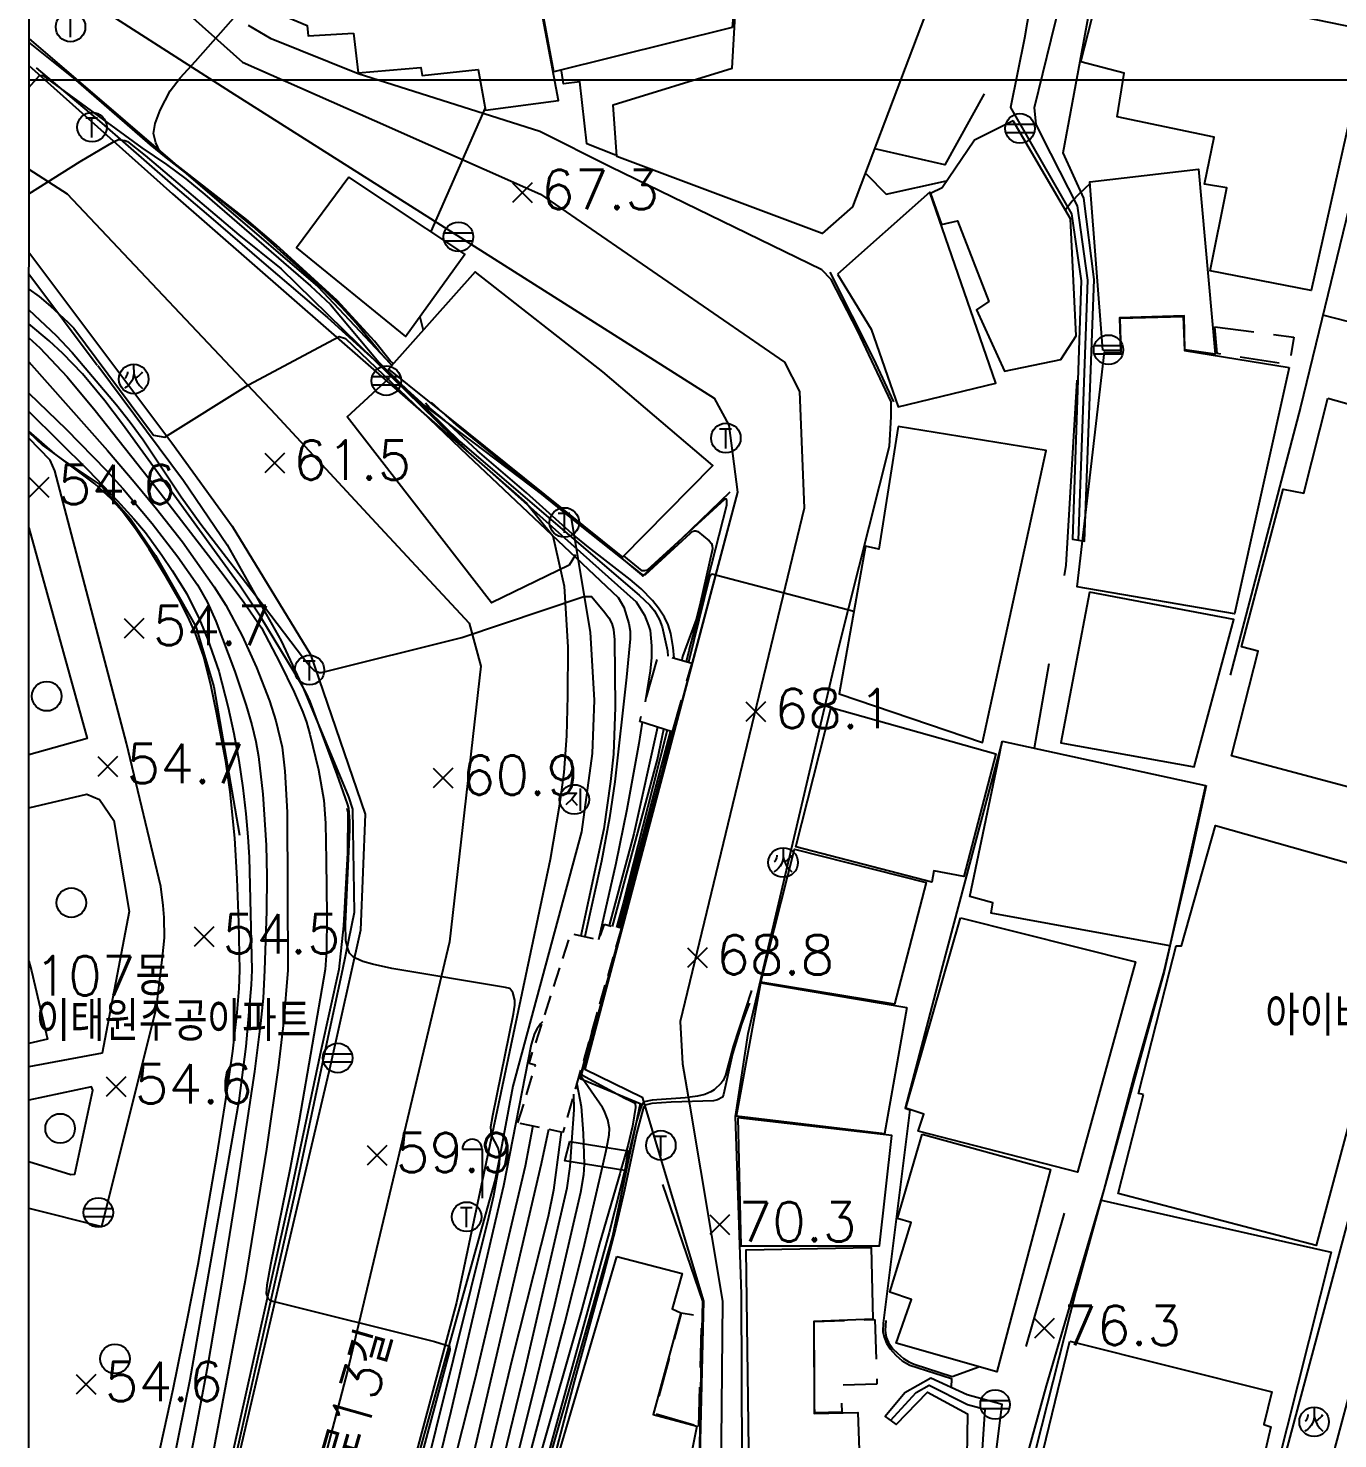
# Model space of a CAD drawing. Extents: x 199116 to 199565, y 548943 to 549516.
# Drawn here: x 199116.2 to 199182.7, y 549231 to 549302.6 of the extents above; entities that cross this region are included whole.
import ezdxf
from ezdxf.enums import TextEntityAlignment as Align

# ---------------------------------------------------------------- set-up
doc = ezdxf.new("R2010")
doc.units = 0
doc.header["$MEASUREMENT"] = 0
for name, pattern in [('ANYANG1', [11.5, 6, -1, 1, -1.5, 1, -1]), ('ANYANG11', [1.5, 1, -0.5]), ('ANYANG3', [3, 2, -1])]:
    doc.linetypes.add(name, pattern=pattern)
for name, color, linetype in [('A0013114', 1, 'CONTINUOUS'), ('A0013118', 1, 'CONTINUOUS'), ('A0023210', 7, 'CONTINUOUS'), ('B0014111', 7, 'CONTINUOUS'), ('B0014112', 7, 'CONTINUOUS'), ('B0014113', 7, 'CONTINUOUS'), ('B0014115', 7, 'CONTINUOUS'), ('B0014116', 7, 'ANYANG3'), ('B0014118', 7, 'ANYANG11'), ('B0024121', 7, 'CONTINUOUS'), ('B0024122', 7, 'CONTINUOUS'), ('B0024126', 7, 'ANYANG1'), ('C0220205', 7, 'CONTINUOUS'), ('C0223367', 7, 'CONTINUOUS'), ('C0226232', 7, 'CONTINUOUS'), ('C0236241', 7, 'CONTINUOUS'), ('C0256324', 1, 'CONTINUOUS'), ('C0393323', 7, 'CONTINUOUS'), ('D0015222', 3, 'CONTINUOUS'), ('F0017111', 30, 'CONTINUOUS'), ('F0017114', 7, 'CONTINUOUS'), ('F0027132', 7, 'CONTINUOUS'), ('F0027217', 7, 'CONTINUOUS'), ('F0047224', 7, 'CONTINUOUS'), ('H0017334', 7, 'CONTINUOUS'), ('H0037335', 7, 'CONTINUOUS'), ('H0049111', 7, 'CONTINUOUS'), ('H0049140', 7, 'CONTINUOUS')]:
    doc.layers.add(name, color=color, linetype=linetype)
doc.styles.add('GHS', font='ROMANS', dxfattribs={"bigfont": 'NGSW.shx'})
doc.styles.add('HIST', font='romans.shx', dxfattribs={"bigfont": 'ngsw.shx'})

# ---------------------------------------------------------------- blocks, each defined once
blk = doc.blocks.new('F0027217')
at = {"layer": 'F0027217'}
for points in [[(0.5, 0.5), (-0.5, -0.5)], [(-0.5, 0.5), (0.5, -0.5)]]:
    blk.add_lwpolyline(points, dxfattribs=at)
blk = doc.blocks.new('C0226232')
at = {"layer": 'C0226232'}
for points in [[(-0.72, 0.211), (0.72, 0.211)], [(-0.722, -0.202), (0.722, -0.202)]]:
    blk.add_lwpolyline(points, dxfattribs=at)
blk.add_circle((0, 0), 0.75, dxfattribs=at)
blk = doc.blocks.new('C0236241')
at = {"layer": 'C0236241'}
blk.add_circle((0, 0), 0.75, dxfattribs=at)
at = {"layer": 'C0236241', "style": 'GHS'}
blk.add_text('T', height=1, dxfattribs=at).set_placement((-0.362, -0.524))
blk = doc.blocks.new('C0256324')
at = {"layer": 'C0256324'}
for points in [[(-0.004, 0.68), (0.002, 0.272), (-0.021, 0.123), (-0.053, 0.014), (-0.102, -0.097), (-0.156, -0.195), (-0.228, -0.284), (-0.32, -0.373), (-0.411, -0.436), (-0.466, -0.467)], [(-0.315, 0.37), (-0.322, 0.304), (-0.336, 0.242), (-0.354, 0.185), (-0.382, 0.121), (-0.42, 0.058), (-0.45, 0.025)], [(0.002, 0.272), (0.051, 0.098), (0.105, -0.026), (0.16, -0.135), (0.223, -0.235), (0.292, -0.321), (0.369, -0.407), (0.449, -0.479)], [(0.109, 0.072), (0.184, 0.109), (0.24, 0.148), (0.298, 0.192), (0.347, 0.239), (0.388, 0.291), (0.44, 0.368)]]:
    blk.add_lwpolyline(points, dxfattribs=at)
blk.add_circle((0, 0), 0.75, dxfattribs=at)
blk = doc.blocks.new('D0015222')
at = {"layer": 'D0015222'}
blk.add_circle((0, 0), 0.75, dxfattribs=at)
blk = doc.blocks.new('C0223367')
at = {"layer": 'C0223367'}
for points in [[(-1, 2.5), (0, 2.5)], [(0, 2.5), (0, 0)]]:
    blk.add_lwpolyline(points, dxfattribs=at)
blk.add_arc((-0.5, 2.5), 0.5, 0, 180, dxfattribs=at)
blk = doc.blocks.new('C0220205')
at = {"layer": 'C0220205'}
for points in [[(-0.483, 0.319), (0.11, 0.315), (-0.127, 0.01), (-0.436, -0.275)], [(-0.127, 0.01), (0.152, -0.295)], [(0.297, 0.552), (0.297, -0.577)]]:
    blk.add_lwpolyline(points, dxfattribs=at)
blk.add_circle((0, 0), 0.75, dxfattribs=at)

msp = doc.modelspace()

# ---------------------------------------------------------------- linework, layer by layer
at = {"layer": 'A0013114', "flags": 128}
for points in [[(199202.77, 549316.3), (199185.15, 549249.17), (199179.92, 549229.66)], [(199167.51, 549306.215), (199166.816, 549302.124), (199166.106, 549298.595), (199167.251, 549296.613), (199169.21, 549293.2), (199169.7, 549289.79), (199169.26, 549276.67), (199169.86, 549276.56), (199170.36, 549289.86), (199169.83, 549293.99), (199168.78, 549296.29), (199169.729, 549301.406), (199171.11, 549308.85)], [(199118.73, 549304.39), (199126.49, 549299.39), (199151.06, 549283.84), (199151.8, 549282.47), (199152.24, 549279.06), (199150.565, 549272.727), (199144.49, 549249.75), (199147.41, 549248.32), (199150.513, 549237.958), (199150.269, 549227.295)], [(199152.5, 549225.8), (199152.45, 549238.31), (199152.15, 549247.33), (199152.79, 549251.56), (199157.391, 549271.176), (199159.97, 549281.39), (199160.05, 549282.89), (199160.05, 549283.64), (199158.35, 549287.23), (199157, 549289.87), (199156.52, 549290.35), (199145.775, 549295.583), (199142.208, 549297.381), (199132.979, 549300.307), (199128.556, 549302.088), (199127.409, 549302.767)], [(199116.259, 549300.738), (199123.548, 549294.207), (199141.546, 549278.478), (199142.86, 549276.837), (199143.439, 549274.279), (199143.629, 549271.181), (199143.612, 549268.706), (199143.557, 549266.677), (199143.427, 549264.823), (199143.209, 549263.185), (199142.728, 549260.401), (199137.978, 549237.879), (199128.513, 549202.556), (199121.704, 549174.095)], [(199116.258, 549291.243), (199123.51, 549281.56), (199126.571, 549277.33), (199130.56, 549270.81), (199133.34, 549262.7), (199133.09, 549256.8), (199131.55, 549249.89), (199129.258, 549240.105), (199124.66, 549220.48), (199120.75, 549204.488), (199117.99, 549193.2), (199116.246, 549186.145)], [(199165.334, 549229.874), (199165.688, 549232.708), (199163.911, 549233.194), (199162.067, 549234.048), (199160.749, 549233.3), (199159.736, 549232.094), (199160.306, 549231.682), (199161.885, 549233.339), (199163.928, 549232.231), (199163.878, 549228.946)]]:
    msp.add_lwpolyline(points, dxfattribs=at)
at = {"layer": 'A0013118', "flags": 128}
for points in [[(199116.252, 549242.679), (199119.96, 549241.75), (199122.74, 549252.87), (199123.04, 549255.43), (199123.14, 549256.41), (199123.13, 549257.45), (199123.08, 549258.06), (199122.96, 549259.02), (199121.21, 549266.3), (199117.57, 549280.14), (199117.34, 549280.68), (199116.257, 549281.804)], [(199116.256, 549277.244), (199119.21, 549266.55), (199116.255, 549265.711)], [(199116.255, 549263.021), (199119.19, 549263.72), (199119.84, 549263.45), (199120.57, 549262.37), (199121.35, 549257.75), (199119.98, 549250.56), (199116.253, 549249.861)], [(199116.253, 549245.049), (199118.39, 549244.39), (199118.59, 549244.41), (199119.51, 549248.67), (199119.44, 549248.85), (199116.253, 549248.171)]]:
    msp.add_lwpolyline(points, dxfattribs=at)
at = {"layer": 'A0023210', "flags": 128}
for points in [[(199169.56, 549276.62), (199170.03, 549289.83), (199169.52, 549293.6), (199168.15, 549296.27), (199167.41, 549297.73), (199167.32, 549298.6), (199168.172, 549302.058), (199169.272, 549306.522), (199168.332, 549308.817), (199163.498, 549313.476), (199155.084, 549321.586)], [(199205.029, 549315.65), (199196.885, 549284.624), (199187.421, 549248.567), (199182.192, 549229.061), (199180.91, 549224.2), (199177.839, 549210.541), (199176.07, 549202.674), (199174.28, 549194.71), (199174.69, 549192.57), (199177, 549190.6), (199185.558, 549186.965), (199204.05, 549179.11), (199213.34, 549175.16), (199219.609, 549171.927), (199229.235, 549167.59), (199241.276, 549163.242), (199248.145, 549162.535), (199251.625, 549162.055), (199254.189, 549161.615), (199263.277, 549159.959), (199263.792, 549159.835), (199264.311, 549159.634), (199273.334, 549157.203), (199293.62, 549154.18)], [(199116.26, 549312.726), (199117.001, 549311.82), (199118.13, 549310.44), (199123.632, 549304.001), (199127.102, 549300.909), (199133.814, 549297.933), (199142.239, 549294.197), (199154.637, 549285.669), (199155.396, 549284.173), (199155.628, 549278.244), (199149.328, 549252.172), (199149.454, 549250.016), (199149.8, 549247.958), (199151.482, 549237.962), (199151.382, 549227.3), (199149.174, 549206.018), (199148.385, 549197.233), (199149.9, 549191.34), (199152.538, 549184.14)], [(199116.258, 549295.463), (199118.204, 549294.207), (199128.774, 549283.01), (199133.868, 549277.501), (199138.61, 549272.409), (199139.215, 549270.212), (199137.619, 549256.204), (199132.429, 549234.416), (199128.134, 549217.967), (199120.621, 549189.197), (199116.24, 549172.42)], [(199160.021, 549231.888), (199161.317, 549233.319), (199161.976, 549233.693), (199163.919, 549232.713), (199164.808, 549232.469), (199164.606, 549229.41), (199163.216, 549219.729), (199164.27, 549216.281), (199164.342, 549215.882), (199164.55, 549213.47), (199165.79, 549210.45), (199166.24, 549209.34), (199167.1, 549207.33), (199167.71, 549198.84), (199165.9, 549198.29)]]:
    msp.add_lwpolyline(points, dxfattribs=at)
at = {"layer": 'B0014111', "flags": 128}
for points in [[(199163.799, 549308.671), (199158.08, 549293.56), (199156.543, 549292.195), (199146.109, 549296.11), (199145.921, 549298.741), (199151.968, 549300.608), (199152.17, 549304.166), (199150.39, 549309.162), (199158.303, 549314.824)], [(199151.971, 549302.662), (199142.914, 549300.421), (199141.577, 549307.597), (199149.972, 549310.175), (199152.112, 549304.162)], [(199132.74, 549302.375), (199132.974, 549300.359), (199136.163, 549300.627), (199136.22, 549300.22), (199139.08, 549300.53), (199139.45, 549298.47), (199143.15, 549298.96), (199141.59, 549307.21), (199130.037, 549306.234), (199130.023, 549306.398), (199128.924, 549306.371), (199128.406, 549303.6), (199130.388, 549302.768), (199130.43, 549302.24)], [(199160.85, 549252.868), (199159.712, 549246.457), (199152.197, 549247.348), (199153.426, 549254.122)]]:
    msp.add_lwpolyline(points, close=True, dxfattribs=at)
msp.add_lwpolyline([(199132.5, 549295.07), (199129.84, 549291.48), (199135.39, 549286.96), (199138.4, 549291.15), (199132.5, 549295.07)], dxfattribs=at)
at = {"layer": 'B0014112', "flags": 128}
for points in [[(199170.791, 549305.301), (199184.348, 549302.52), (199181.381, 549289.302), (199176.255, 549290.311), (199177.103, 549294.523), (199175.964, 549294.712), (199176.461, 549297.096), (199171.532, 549298.127), (199171.885, 549300.348), (199169.68, 549300.917)], [(199170.791, 549286.278), (199170.146, 549294.829), (199175.662, 549295.472), (199176.5, 549286.063), (199174.955, 549286.294), (199174.929, 549288.014), (199171.647, 549287.92), (199171.692, 549286.248)], [(199146.408, 549275.751), (199150.984, 549280.406), (199145.399, 549285.169), (199138.928, 549290.256), (199134.513, 549285.31)], [(199180.259, 549285.389), (199177.484, 549272.882), (199169.489, 549274.254), (199170.882, 549286.196), (199171.732, 549286.178), (199171.686, 549287.893), (199174.874, 549287.978), (199174.943, 549286.259)], [(199157.006, 549268.112), (199165.359, 549265.767), (199163.734, 549259.526), (199162.216, 549259.825), (199162.116, 549259.235), (199155.212, 549261.036)], [(199153.428, 549254.158), (199155.144, 549260.92), (199161.824, 549259.223), (199160.222, 549253.037)], [(199163.565, 549257.426), (199172.462, 549255.192), (199169.516, 549244.509), (199161.423, 549246.6), (199161.699, 549247.462), (199160.791, 549247.759)], [(199152.264, 549247.277), (199152.414, 549240.769), (199159.463, 549240.758), (199160.084, 549246.37)], [(199161.619, 549246.437), (199168.148, 549244.64), (199165.407, 549234.359), (199160.309, 549235.814), (199161.079, 549238.033), (199159.972, 549238.418), (199161.058, 549241.953), (199160.373, 549242.163)]]:
    msp.add_lwpolyline(points, close=True, dxfattribs=at)
for points in [[(199166.25, 549297.92), (199164.28, 549296.95), (199162.64, 549294.52), (199162.05, 549294.23), (199162.61, 549292.66), (199163.41, 549292.85), (199165.01, 549288.74), (199164.39, 549288.32), (199165.81, 549285.21), (199168.67, 549285.79), (199169.45, 549287), (199169.16, 549292.95), (199166.25, 549297.92)], [(199157.33, 549290.13), (199159.03, 549287.34), (199160.41, 549283.39), (199165.36, 549284.59), (199162.02, 549294.3), (199157.33, 549290.13)], [(199182.23, 549283.84), (199192.48, 549280.96), (199190.65, 549274.01), (199191.59, 549273.77), (199190.17, 549268.74), (199189.27, 549268.96), (199187.66, 549262.9), (199177.33, 549265.67), (199178.69, 549270.98), (199177.84, 549271.2), (199179.95, 549279.21), (199181, 549279), (199182.23, 549283.84)], [(199160.4, 549282.39), (199159.42, 549276.16), (199158.75, 549276.31), (199157.4, 549268.82), (199164.68, 549266.34), (199167.92, 549281.18), (199160.4, 549282.39)], [(199170.12, 549273.98), (199168.67, 549266.33), (199175.44, 549265.11), (199177.46, 549272.59), (199170.12, 549273.98)], [(199165.69, 549266.41), (199176.02, 549264.16), (199174.2, 549256.01), (199165.12, 549257.66), (199165.22, 549258.19), (199164.04, 549258.52), (199165.54, 549265.63), (199165.69, 549266.41)], [(199152.86, 549227.91), (199152.68, 549240.57), (199159.04, 549240.68), (199159.11, 549237.04), (199156.12, 549236.93), (199156.13, 549232.24), (199158.35, 549232.3), (199158.51, 549227.99), (199152.86, 549227.91)], [(199146.11, 549240.22), (199149.44, 549239.36), (199148.93, 549237.56), (199149.36, 549237.36), (199147.96, 549232.2), (199150.17, 549231.61), (199149.53, 549228.39), (199143.02, 549229.69), (199146.11, 549240.22)]]:
    msp.add_lwpolyline(points, dxfattribs=at)
at = {"layer": 'B0014113', "flags": 128}
for points in [[(199172.86, 549248.46), (199172.61, 549248.51), (199174.19, 549254.68), (199174.53, 549256.01), (199174.8, 549256.01), (199176.52, 549262.12), (199186.53, 549259.3), (199185.37, 549254.68), (199184.65, 549251.81), (199185.46, 549251.57), (199184.24, 549246.5), (199183.25, 549246.77), (199181.63, 549240.78), (199171.57, 549243.42), (199172.86, 549248.46)], [(199169.13, 549235.93), (199179.39, 549233.34), (199178.97, 549231.69), (199179.33, 549231.57), (199178.34, 549227.26), (199177.99, 549227.33), (199177.83, 549226.33), (199178.62, 549226.07), (199177.84, 549222.44), (199176.71, 549222.58), (199175.29, 549216.74), (199172.66, 549217.28), (199172.35, 549215.87), (199166.97, 549217.11), (199167.3, 549218.62), (199165.06, 549219.21), (199169.13, 549235.93)]]:
    msp.add_lwpolyline(points, dxfattribs=at)
at = {"layer": 'B0014115', "flags": 128}
msp.add_lwpolyline([(199116.254, 549255.226), (199116.38, 549254.73), (199117.2, 549251.26), (199116.253, 549251.041)], dxfattribs=at)
at = {"layer": 'B0014116', "flags": 128}
for points in [[(199176.487, 549287.459), (199180.505, 549286.935), (199180.259, 549285.524), (199176.597, 549286.104)], [(199148.93, 549266.883), (199147.283, 549267.411), (199148.245, 549270.846), (199149.92, 549270.377)], [(199150.283, 549231.59), (199150.423, 549237.171), (199149.389, 549237.345), (199148.011, 549232.258)], [(199159.215, 549237.015), (199159.326, 549233.737), (199157.514, 549233.685), (199157.536, 549232.322), (199156.165, 549232.285), (199156.14, 549236.918)]]:
    msp.add_lwpolyline(points, close=True, dxfattribs=at)
at = {"layer": 'B0014118', "flags": 128}
msp.add_lwpolyline([(199141.093, 549247.009), (199141.984, 549249.938), (199141.657, 549250.037), (199143.779, 549256.639), (199145.209, 549256.309), (199145.485, 549257.102), (199146.331, 549256.876), (199143.375, 549246.529)], close=True, dxfattribs=at)
at = {"layer": 'B0024121', "flags": 128}
for points in [[(199146.053, 549296.172), (199144.596, 549296.752), (199144.239, 549299.908), (199143.403, 549299.802), (199143.305, 549300.461)], [(199164.778, 549299.288), (199162.78, 549295.688), (199159.212, 549296.505)], [(199185.036, 549291.921), (199183.888, 549287.566), (199181.97, 549288.055)], [(199160.18, 549283.64), (199159.16, 549285.83), (199156.95, 549290.24)], [(199168.847, 549274.818), (199168.94, 549275.35), (199169.49, 549284.74)], [(199167.32, 549266.06), (199168.068, 549270.349)], [(199132.41, 549263.01), (199132.45, 549262.78), (199132.43, 549260.73), (199132.23, 549257.02), (199131.99, 549254.81), (199131.08, 549250.68), (199129.54, 549243.4), (199126.64, 549230.45), (199123.24, 549215.37), (199120.26, 549202.68), (199116.73, 549189.32), (199116.246, 549187.517)], [(199148.43, 549243.88), (199150.464, 549237.952), (199150.387, 549234.315), (199150.322, 549231.565), (199150.27, 549227.6)], [(199170.64, 549243.11), (199182.4, 549240.45), (199177.32, 549220.27), (199174.664, 549211.406), (199168.519, 549211.06), (199167.487, 549211.107)], [(199168.83, 549242.42), (199166.88, 549235.65)], [(199159.77, 549236.98), (199159.74, 549236.46), (199159.79, 549236.12), (199159.92, 549235.86), (199160.14, 549235.53), (199160.37, 549235.31), (199160.67, 549235.05), (199160.95, 549234.87), (199161.22, 549234.75), (199163.15, 549234.13), (199164.498, 549234.619)]]:
    msp.add_lwpolyline(points, dxfattribs=at)
at = {"layer": 'B0024122', "flags": 128}
msp.add_lwpolyline([(199144.022, 549275.875), (199143.694, 549275.352), (199139.752, 549273.439), (199132.422, 549282.886), (199134.569, 549284.873)], dxfattribs=at)
at = {"layer": 'B0024126', "flags": 128}
msp.add_lwpolyline([(199116.257, 549290.151), (199119.714, 549285.513)], dxfattribs=at)
at = {"layer": 'C0393323', "flags": 128}
msp.add_lwpolyline([(199143.722, 549246.072), (199146.68, 549245.598), (199146.518, 549244.591), (199143.477, 549245.079)], close=True, dxfattribs=at)
at = {"layer": 'F0017111', "flags": 128}
for points, elevation in [([(199134.761, 549285.588), (199134.608, 549285.737), (199133.801, 549286.738), (199131.915, 549288.803), (199128.807, 549291.617), (199127.314, 549292.914), (199123.226, 549296.1), (199122.907, 549296.361), (199122.701, 549296.81), (199122.589, 549297.276), (199122.664, 549297.781), (199122.925, 549298.472), (199123.43, 549299.443), (199123.934, 549300.115), (199124.721, 549300.951), (199127.15, 549303.71), (199127.18, 549304.73), (199127.15, 549305.37), (199127.07, 549305.96), (199126.93, 549306.52), (199126.34, 549308.39), (199125.86, 549310.07), (199125.25, 549312.37), (199124.233, 549316.479)], 66), ([(199116.258, 549299.611), (199116.79, 549300.22), (199116.97, 549300.23), (199121.99, 549296.55), (199123.24, 549295.71), (199124.22, 549294.98), (199125.19, 549294.18), (199130.56, 549289.54), (199131.58, 549288.6), (199134.03, 549285.67), (199138.14, 549281.64), (199147.25, 549273.83), (199147.79, 549273.32), (199148.03, 549273.03), (199148.29, 549272.57), (199148.42, 549272.22), (199148.69, 549271), (199148.707, 549270.717)], 64), ([(199139.43, 549298.582), (199136.665, 549292.303)], 67), ([(199116.258, 549294.219), (199118.85, 549295.85), (199120.55, 549296.86), (199120.8, 549296.98), (199121.13, 549296.93), (199121.26, 549296.87), (199122.16, 549296.16), (199126.92, 549292.14), (199129.06, 549290.41), (199132.21, 549287.32), (199138.56, 549281.1), (199147.1, 549273.48), (199147.52, 549272.81), (199147.73, 549272.29), (199147.8, 549272.03), (199147.87, 549271.25), (199147.87, 549270.64), (199147.8, 549269.98), (199147.561, 549268.402)], 63), ([(199170.153, 549294.739), (199169.58, 549294.2), (199169.24, 549293.85), (199168.897, 549293.4)], 77), ([(199116.257, 549289.372), (199116.77, 549289), (199117.35, 549288.51), (199118.23, 549287.7), (199118.54, 549287.39), (199122.59, 549281.96), (199123.16, 549281.86), (199127.41, 549284.51), (199132.02, 549286.96), (199132.34, 549286.87), (199138.53, 549280.93), (199146.19, 549273.7), (199146.47, 549273.21), (199146.73, 549272.39), (199146.79, 549271.99), (199146.79, 549271.61), (199146.6, 549269.66), (199146.01, 549264.34), (199145.75, 549262.51), (199145.33, 549260.31), (199144.484, 549256.476)], 62), ([(199116.257, 549288.322), (199117.64, 549287.01), (199118.45, 549286.16), (199120.71, 549283.49), (199121.4, 549282.61), (199122.05, 549281.71), (199123.98, 549278.82), (199124.99, 549277.43), (199128.22, 549273.24), (199130.2, 549270.62), (199130.55, 549270.19), (199130.75, 549270), (199131.01, 549269.9), (199131.11, 549269.89), (199138.25, 549271.67), (199144.44, 549273.76), (199144.83, 549273.76), (199145.43, 549273.03), (199145.71, 549272.68), (199145.86, 549272.38), (199145.94, 549272.08), (199145.99, 549271.56), (199146.03, 549268.13), (199145.94, 549265.75), (199145.8, 549264.35), (199145.45, 549261.96), (199144.282, 549256.523)], 61), ([(199136.118, 549287.974), (199136.286, 549287.296)], 67), ([(199116.257, 549286.902), (199116.81, 549286.39), (199118.19, 549284.91), (199119.62, 549283.2), (199122.63, 549279.4), (199126, 549275.03), (199127.13, 549273.52), (199128.06, 549272.16), (199129, 549270.38), (199129.72, 549268.89), (199130.17, 549267.88), (199130.35, 549267.38), (199130.53, 549266.76), (199130.97, 549264.95), (199131.23, 549263.41), (199131.31, 549262.24), (199131.36, 549260.34), (199131.39, 549257.55), (199131.37, 549255.75), (199131.3, 549254.8), (199129.98, 549247.15), (199129.52, 549244.71), (199128.53, 549239.8), (199128.34, 549238.76), (199128.3, 549238.34), (199128.39, 549238.11), (199128.48, 549238.02), (199128.64, 549237.96), (199136.85, 549235.91), (199137.61, 549235.67), (199137.64, 549235.48), (199134.79, 549224.87)], 59), ([(199116.257, 549285.682), (199120.24, 549281.17), (199121.6, 549279.58), (199122.74, 549278.21), (199124.05, 549276.53), (199125.66, 549274.25), (199126.26, 549273.32), (199127.08, 549271.76), (199127.81, 549270.15), (199128.48, 549268.45), (199128.8, 549267.44), (199129.11, 549266.11), (199129.26, 549264.89), (199129.38, 549262.8), (199129.41, 549254.78), (199129.18, 549252.09), (199128.91, 549249.81), (199128.32, 549245.68), (199127.23, 549239), (199125.51, 549229.74)], 58), ([(199116.257, 549284.093), (199118.15, 549282.26), (199120.2, 549280.16), (199121.03, 549279.24), (199122.52, 549277.47), (199123.82, 549275.78), (199124.81, 549274.35), (199125.31, 549273.49), (199125.75, 549272.5), (199126.72, 549269.95), (199127.29, 549268.22), (199127.58, 549267.23), (199127.78, 549266.39), (199127.92, 549265.62), (199128.13, 549263.71), (199128.3, 549261.12), (199128.34, 549259.54), (199128.32, 549257.77), (199128.22, 549254.77), (199128.15, 549253.35), (199128.02, 549252.07), (199127.72, 549249.63), (199126.77, 549243.34), (199126.04, 549238.82), (199125.34, 549234.74), (199124.72, 549231.38), (199124.19, 549228.7)], 57), ([(199136.686, 549283.627), (199137.961, 549282.477), (199140.338, 549280.537), (199144.258, 549277.361), (199147.37, 549274.884), (199147.502, 549274.857), (199147.579, 549274.875), (199149.848, 549276.971), (199149.948, 549277.056), (199150.053, 549277.091), (199150.123, 549277.086), (199150.223, 549277.051), (199150.8, 549276.586), (199150.915, 549276.445), (199150.96, 549276.335), (199150.97, 549276.185), (199150.356, 549273.474), (199150.14, 549272.593), (199149.443, 549270.704), (199149.417, 549270.518)], 66), ([(199116.257, 549283.153), (199119.26, 549280.17), (199120.73, 549278.63), (199121.59, 549277.7), (199122.17, 549277.01), (199123.01, 549275.85), (199123.53, 549275.08), (199124.27, 549273.9), (199124.92, 549272.59), (199125.33, 549271.61), (199125.9, 549269.97), (199126.38, 549268.11), (199126.66, 549266.8), (199126.91, 549265.42), (199127.12, 549264.03), (199127.28, 549262.72), (199127.38, 549261.54), (199127.44, 549260.51), (199127.58, 549254.77), (199127.55, 549254.02), (199127.28, 549250.89), (199126.92, 549248.14), (199124.42, 549233.95), (199123.29, 549228.35)], 56), ([(199149.655, 549270.451), (199149.783, 549271.005), (199150.339, 549273.1), (199151.707, 549278.403), (199151.707, 549278.609), (199151.679, 549278.703), (199151.622, 549278.703), (199151.576, 549278.693), (199147.649, 549275.087), (199147.521, 549275.053), (199147.41, 549275.061), (199146.472, 549275.817)], 67), ([(199158.15, 549273), (199150.94, 549274.9), (199150.82, 549274.75), (199149.762, 549270.421)], 68), ([(199147.404, 549267.372), (199147.24, 549266.29), (199146.62, 549262.94), (199146.06, 549260.19), (199145.179, 549256.316)], 63), ([(199148.18, 549267.123), (199146.97, 549261.7), (199145.722, 549257.039)], 64), ([(199148.677, 549266.964), (199147.95, 549264.09), (199146.43, 549258.16), (199146.099, 549256.938)], 66), ([(199146.194, 549256.912), (199148.8, 549266.74), (199148.84, 549266.912)], 67), ([(199148.9, 549266.893), (199148.46, 549265.09), (199146.262, 549256.894)], 68), ([(199152.951, 549253.745), (199152.03, 549250.9), (199151.63, 549249.44), (199151.52, 549249.17), (199151.42, 549249.03), (199151.05, 549248.69), (199150.89, 549248.59), (199150.58, 549248.46), (199150.21, 549248.37), (199149.58, 549248.29), (199147.91, 549248.16), (199147.5, 549248.09), (199147.4, 549247.97), (199147.28, 549247.66), (199147.1, 549247.04), (199146.524, 549244.63), (199146.29, 549243.65), (199145.72, 549241.44), (199142.16, 549228.47), (199139.87, 549219.52), (199136.96, 549208.65), (199136.27, 549205.69), (199136.244, 549205.565)], 69), ([(199145.122, 549252.645), (199144.3, 549249.58), (199144.34, 549249.45), (199146.52, 549248.27), (199146.81, 549248.14), (199147.04, 549248.02), (199147.06, 549247.8), (199146.91, 549246.85), (199146.67, 549245.85), (199146.602, 549245.61), (199146.324, 549244.622), (199146.27, 549244.43), (199145.24, 549240.89), (199144.28, 549237.37), (199142.24, 549230.19), (199139.67, 549220.17), (199137.22, 549211.29), (199136.67, 549209.18), (199135.861, 549205.57)], 68), ([(199142.333, 549252.139), (199142.24, 549252.04), (199142.05, 549251.77), (199141.94, 549251.55), (199141.77, 549250.99), (199140.36, 549243.81), (199137.68, 549232.35), (199134.88, 549220.81)], 61), ([(199144.078, 549248.99), (199144.3, 549247.84), (199144.41, 549246.48), (199144.427, 549245.959), (199144.46, 549244.922), (199144.43, 549244.37), (199144.27, 549243.47), (199142.95, 549237.76), (199141.9, 549233.45), (199140.69, 549228.66), (199139.29, 549223.31), (199135.95, 549210.71), (199135.35, 549208.2), (199133.43, 549199.2), (199132.66, 549195.89), (199130.96, 549189), (199129.51, 549182.68), (199129.15, 549180.83), (199127.92, 549173.86), (199126.533, 549162.814)], 66), ([(199126.928, 549164.162), (199128.04, 549173.793), (199128.42, 549175.62), (199129.74, 549181.89), (199130.75, 549186.12), (199133.16, 549195.7), (199133.85, 549198.63), (199136.09, 549208.81), (199137.29, 549213.5), (199143.45, 549236.79), (199144.42, 549240.61), (199145.381, 549244.774), (199145.603, 549245.77), (199145.72, 549246.4), (199145.74, 549246.72), (199145.66, 549247.16), (199145.48, 549247.65), (199145.39, 549247.8), (199144.24, 549249.45), (199144.24, 549249.557)], 67), ([(199141.842, 549246.852), (199141.83, 549246.77), (199141.46, 549244.82), (199139.67, 549237.19), (199138.9, 549233.98), (199136.96, 549226.29), (199136.03, 549222.38), (199133.22, 549210.17), (199131.16, 549200.91), (199129.77, 549194.45), (199128.76, 549189.47), (199125.77, 549173.55), (199123.28, 549160.92), (199122.87, 549158.67), (199122.57, 549156.79), (199122.45, 549155.94), (199122.13, 549153.08), (199122.027, 549151.318), (199121.467, 549145.513)], 62), ([(199142.651, 549246.682), (199142.27, 549244.94), (199136.41, 549219.84), (199135.46, 549215.86), (199134.01, 549210.07), (199132.64, 549204.11), (199130.49, 549194.53), (199129.03, 549187.45), (199127.55, 549179.38), (199125.75, 549170.33), (199124.96, 549166.17), (199123.96, 549160.51), (199123.36, 549156.81), (199121.886, 549146.945)], 63), ([(199143.285, 549246.548), (199143.22, 549246.04), (199142.9, 549243.6), (199142.62, 549242.26), (199140.79, 549234.96), (199137.2, 549219.93), (199133.6, 549205.36), (199131.94, 549197.77), (199131.16, 549194.67), (199130.6, 549192.24), (199130.08, 549189.59), (199128.34, 549179.54), (199126.17, 549168.68), (199125.54, 549165.39), (199123.091, 549151.061)], 64)]:
    msp.add_lwpolyline(points, dxfattribs=dict(at, elevation=elevation))
at = {"layer": 'F0017114', "flags": 128}
for points, elevation in [([(199134.681, 549285.498), (199134.01, 549286.25), (199132.87, 549287.65), (199132.14, 549288.44), (199131.31, 549289.25), (199128.55, 549291.75), (199127.63, 549292.56), (199126.28, 549293.67), (199123.24, 549296.04), (199122.43, 549296.71), (199118.53, 549300.09), (199116.259, 549301.922)], 65), ([(199135.14, 549224.26), (199139.62, 549242.22), (199139.87, 549243.32), (199140.15, 549244.92), (199140.17, 549245.29), (199140.14, 549245.53), (199140.08, 549245.74), (199139.75, 549246.39), (199139.72, 549246.82), (199139.81, 549247.39), (199140.86, 549252.56), (199140.93, 549253), (199140.94, 549253.25), (199140.83, 549253.64), (199140.68, 549253.84), (199140.46, 549253.89), (199134.69, 549254.85), (199133.71, 549255.07), (199133.21, 549255.22), (199132.85, 549255.38), (199132.7, 549255.46), (199132.54, 549255.63), (199132.43, 549255.92), (199132.35, 549256.28), (199132.33, 549257.13), (199132.55, 549261.91), (199132.56, 549262.34), (199132.5, 549263), (199132.44, 549263.23), (199131.91, 549264.72), (199130.54, 549268.43), (199130.34, 549268.87), (199130.07, 549269.36), (199128.04, 549272.7), (199126.98, 549274.28), (199121.01, 549282.51), (199120.11, 549283.69), (199118.97, 549285.07), (199117.97, 549286.11), (199117.29, 549286.75), (199116.257, 549287.612)], 60), ([(199149.028, 549270.627), (199148.98, 549271.17), (199148.86, 549271.88), (199148.73, 549272.31), (199148.53, 549272.71), (199148.23, 549273.17), (199147.93, 549273.56), (199147.35, 549274.15), (199146.8, 549274.62), (199144.67, 549276.27), (199143.85, 549276.94), (199141.53, 549279.02), (199139.03, 549281.16), (199137.36, 549282.72), (199136.6, 549283.35), (199136.399, 549283.575)], 65), ([(199120.73, 549220.52), (199123.58, 549233.49), (199124.33, 549237.16), (199124.85, 549239.83), (199125.82, 549245.42), (199126.26, 549248.2), (199126.61, 549250.65), (199126.84, 549252.62), (199126.94, 549253.84), (199126.97, 549254.77), (199126.92, 549257.21), (199126.83, 549259.41), (199126.71, 549261.47), (199126.48, 549263.84), (199126.26, 549265.38), (199125.79, 549267.86), (199125.52, 549269.19), (199125.14, 549270.69), (199124.71, 549271.88), (199124.34, 549272.71), (199123.9, 549273.57), (199123.2, 549274.81), (199122.37, 549276.17), (199121.67, 549277.2), (199120.99, 549278.09), (199120.44, 549278.72), (199119.61, 549279.48), (199117.57, 549281.01), (199116.257, 549282.153)], 55), ([(199145.894, 549256.993), (199148.18, 549265.48), (199148.495, 549267.022)], 65), ([(199176.04, 549264.15), (199175.29, 549260.64), (199173.9, 549254.7), (199172.38, 549249.37), (199170.85, 549243.61), (199167.92, 549233.65), (199166.19, 549227.39)], 80), ([(199152.851, 549253.103), (199152.78, 549252.95), (199152.44, 549252.03), (199151.99, 549250.52), (199151.54, 549248.45), (199151.48, 549248.32), (199151.23, 549248.18), (199151.02, 549248.14), (199148.87, 549248.07), (199147.89, 549248), (199147.55, 549247.92), (199147.46, 549247.75), (199147.12, 549246.48), (199146.5, 549243.61), (199146.05, 549241.65), (199145.46, 549239.38), (199143.94, 549233.87), (199143.08, 549230.58), (199142.18, 549226.91), (199140.77, 549220.74)], 70), ([(199126.131, 549161.442), (199127.81, 549174.22), (199128.01, 549175.16), (199129.75, 549185.59), (199130.45, 549189.18), (199130.91, 549191.14), (199132.5, 549197.32), (199132.83, 549198.72), (199134.19, 549205.05), (199136.78, 549215.97), (199139.93, 549228.22), (199141.46, 549234.48), (199143.59, 549243.71), (199143.74, 549244.8), (199143.757, 549245.034), (199143.831, 549246.055), (199143.95, 549247.68), (199143.932, 549248.479)], 65)]:
    msp.add_lwpolyline(points, dxfattribs=dict(at, elevation=elevation))
at = {"layer": 'F0047224', "flags": 128}
for points in [[(199199.9, 549310.85), (199190.05, 549313.78), (199185.82, 549303.15), (199183.76, 549295.41), (199180.83, 549283.37), (199177.26, 549269.76)], [(199116.259, 549302.11), (199130.928, 549289.499), (199134.654, 549285.543)], [(199116.629, 549300.615), (199119.96, 549297.8), (199123.57, 549294.66), (199125.38, 549293.12), (199128.18, 549290.69), (199131.42, 549287.94), (199136.362, 549283.445), (199144.16, 549277.53), (199147.37, 549274.86), (199147.438, 549274.798), (199151.87, 549279.07)], [(199158.781, 549295.229), (199159.79, 549294.193), (199162.854, 549294.868)], [(199119.75, 549285.49), (199124.1, 549279.65), (199126.33, 549276.39), (199129.06, 549271.51), (199130.22, 549269.04), (199132.49, 549263.57), (199132.69, 549262.96), (199132.78, 549257.7), (199132.19, 549254.81), (199131.28, 549250.64), (199129.74, 549243.36), (199126.84, 549230.41), (199123.43, 549215.33), (199120.45, 549202.63), (199116.92, 549189.27), (199116.246, 549186.766)], [(199116.257, 549282.103), (199116.95, 549281.45), (199117.99, 549280.68), (199119.93, 549279.39), (199121.41, 549277.71), (199122.68, 549275.84), (199124.74, 549272.24), (199125.65, 549269.17), (199126.95, 549261.63)], [(199152.24, 549279.05), (199147.879, 549262.63)], [(199143.771, 549277.825), (199144.755, 549271.943), (199144.972, 549268.49), (199144.87, 549265.777), (199144.327, 549261.797), (199140.831, 549248.871), (199140.13, 549245.06), (199139.93, 549244.14), (199134.45, 549224.44), (199133.12, 549219.07), (199128.6, 549202.05), (199124.136, 549183.502), (199121.92, 549174.032)], [(199165.69, 549266.41), (199162.657, 549254.989), (199160.757, 549247.756), (199161, 549247.67), (199159.65, 549236.83), (199159.63, 549236.41), (199159.69, 549236.13), (199159.81, 549235.82), (199160, 549235.54), (199160.28, 549235.21), (199160.61, 549234.93), (199161, 549234.7), (199163.11, 549234.03), (199163.093, 549233.572)], [(199176.03, 549264.16), (199173.92, 549254.7), (199169.43, 549238.46), (199165.65, 549223.58), (199165.53, 549222.26), (199165.53, 549221.12)], [(199147.8, 549262.43), (199145.8, 549254.84), (199144.26, 549249.26), (199147.3, 549248), (199145.89, 549241.25), (199144.21, 549235.27), (199135.615, 549205.257), (199128.668, 549177.703)]]:
    msp.add_lwpolyline(points, dxfattribs=at)
at = {"layer": 'H0017334', "flags": 128}
msp.add_lwpolyline([(199116.28, 549498.61), (199558.14, 549498.57), (199558.11, 548943.63), (199116.22, 548943.67)], close=True, dxfattribs=at)
at = {"layer": 'H0037335', "flags": 128}
msp.add_lwpolyline([(199116.259, 549300), (199558.129, 549300)], dxfattribs=at)

# ---------------------------------------------------------------- block references
at = {"layer": 'C0220205'}
msp.add_blockref('C0220205', (199143.954, 549263.446), dxfattribs=at)
at = {"layer": 'C0223367'}
msp.add_blockref('C0223367', (199139.27, 549243.18), dxfattribs=at)
at = {"layer": 'C0226232'}
for p in [(199166.589, 549297.539), (199138.07, 549292.03), (199171.084, 549286.292), (199134.404, 549284.72), (199131.94, 549250.31), (199119.78, 549242.46), (199165.328, 549232.705)]:
    msp.add_blockref('C0226232', p, dxfattribs=at)
at = {"layer": 'C0236241'}
for p in [(199118.37, 549302.694), (199119.461, 549297.601), (199151.654, 549281.806), (199143.452, 549277.519), (199130.505, 549270.018), (199148.353, 549245.869), (199138.49, 549242.243)]:
    msp.add_blockref('C0236241', p, dxfattribs=at)
at = {"layer": 'C0256324'}
for p in [(199121.579, 549284.806), (199154.559, 549260.243), (199181.53, 549231.825)]:
    msp.add_blockref('C0256324', p, dxfattribs=at)
at = {"layer": 'D0015222'}
for p in [(199117.16, 549268.69), (199118.41, 549258.2), (199117.84, 549246.73), (199120.625, 549235.023)]:
    msp.add_blockref('D0015222', p, dxfattribs=at)
at = {"layer": 'F0027217'}
for p in [(199141.31, 549294.28, 67.29), (199128.73, 549280.54, 61.5), (199116.77, 549279.3, 54.6), (199121.6, 549272.14, 54.65), (199153.17, 549267.91, 68.1), (199120.26, 549265.12, 54.65), (199137.28, 549264.53, 60.88), (199125.14, 549256.47, 54.52), (199150.21, 549255.4, 68.82), (199120.68, 549248.85, 54.55), (199133.94, 549245.36, 59.86), (199151.34, 549241.84, 70.31), (199167.83, 549236.57, 76.33), (199119.16, 549233.73, 54.64)]:
    msp.add_blockref('F0027217', p, dxfattribs=at)

# ---------------------------------------------------------------- texts
at = {"layer": 'F0027132', "style": 'HIST'}
for s, p in [('67.3', (199142.26, 549293.43)), ('61.5', (199129.68, 549279.69)), ('54.6', (199117.72, 549278.45)), ('54.7', (199122.55, 549271.29)), ('68.1', (199154.12, 549267.06)), ('54.7', (199121.21, 549264.27)), ('60.9', (199138.23, 549263.68)), ('54.5', (199126.09, 549255.62)), ('68.8', (199151.16, 549254.55)), ('54.6', (199121.63, 549248)), ('59.9', (199134.89, 549244.51)), ('70.3', (199152.29, 549240.99)), ('76.3', (199168.78, 549235.72)), ('54.6', (199120.11, 549232.88))]:
    msp.add_text(s, height=2, dxfattribs=at).set_placement(p)
at = {"layer": 'H0049111', "style": 'HIST'}
msp.add_text('회나무로13길', height=2, rotation=74, dxfattribs=at).set_placement((199134.844, 549236.158), align=Align.RIGHT)
at = {"layer": 'H0049140', "style": 'HIST'}
for s, p in [('107동', (199116.53, 549253.487)), ('이태원주공아파트', (199116.6, 549251.175)), ('아이비하우스', (199179.05, 549251.45))]:
    msp.add_text(s, height=2, dxfattribs=at).set_placement(p)

doc.saveas('drawing.dxf')
